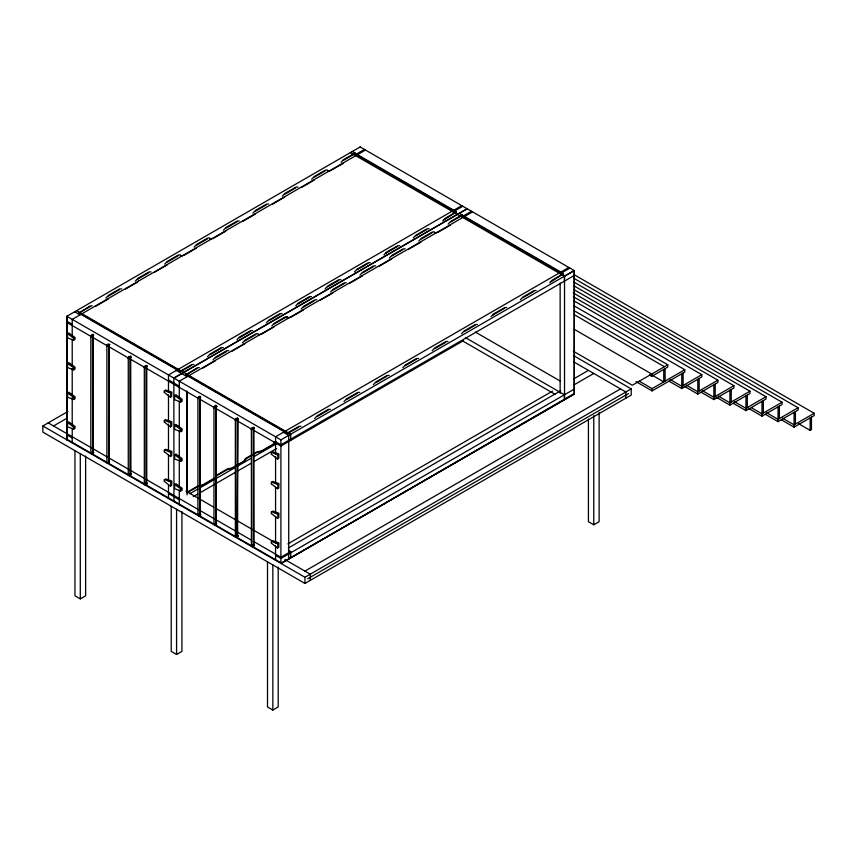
<?xml version="1.0" encoding="UTF-8"?>
<svg xmlns="http://www.w3.org/2000/svg" width="857" height="857" viewBox="0 0 857 857"><rect width="100%" height="100%" fill="white"/><g stroke="black" fill="none" stroke-linecap="round" stroke-linejoin="round"><path stroke-width="1.29" d="M66.814 439.791L66.921 316.329M564.42 399.716L564.42 394.777L465.501 337.669M130.103 357.005L129.985 473.975L131.164 474.649L130.896 474.017L130.81 475.11L129.921 474.007L130.821 473.921M200.334 514.179L199.017 513.879C203.484 516.739 197.431 511.533 200.795 514.864M215.696 523.198C218.374 526.701 213.971 521.142 216.703 523.766L215.9 523.059M170.747 393.009L170.747 397.262M170.747 422.662L170.747 426.915M170.747 452.303L170.747 456.556M170.747 481.945L170.747 486.208M277.829 454.831L277.829 459.084M277.829 484.473L277.829 488.736M277.829 514.125L277.829 518.378M277.829 543.767L277.829 548.03M68.689 332.87L75.073 337.497L74.955 339.618M68.689 362.522L75.073 367.139L74.955 369.26M68.689 392.163L75.073 396.78L74.955 398.912M68.689 421.805L75.073 426.432L74.955 428.554M175.771 394.691L182.145 399.319L182.038 401.44M175.771 424.333L182.145 428.961L182.038 431.082M175.771 453.985L182.145 458.602L182.038 460.734M175.771 483.627L182.145 488.254L182.038 490.375M165.519 389.956L171.807 392.11L171.7 396.587M165.519 419.609L171.807 421.751L171.7 426.24M165.519 449.25L171.807 451.393L171.7 455.881M165.519 478.902L171.807 481.045L171.7 485.523M272.601 451.778L278.889 453.921L278.771 458.409M272.601 481.43L278.889 483.573L278.771 488.051M272.601 511.072L278.889 513.214L278.771 517.703M272.601 540.713L278.889 542.867L278.771 547.344M92.792 335.301C91.86 333.619 93.509 336.812 93.584 334.841C91.635 332.795 93.713 336.308 92.545 335.58L92.663 452.014M109.257 344.889C109.085 343.807 108.85 343.207 108.55 345.896L109.01 345.542M237.775 535.796C236.918 538.678 238.717 534.929 238.096 536.128L237.892 535.743M108.71 344.653L108.593 461.216L109.182 461.559L108.55 462.266L109.182 461.559L109.032 344.932L109.771 344.46M237.689 419.266L235.836 419.384L237.657 419.362L237.657 535.732L237.014 536.439L237.657 535.732L237.068 535.4L237.1 418.923L237.657 419.362L237.014 420.069L238.235 418.634M90.692 336.737L91.731 334.905M106.739 346.003L107.778 344.171M128.132 358.355L129.171 356.523M144.18 367.621L145.219 365.789M197.763 398.559L198.803 396.727M213.811 407.825L214.85 405.993M235.204 420.176L236.243 418.345M251.251 429.443L252.29 427.611M92.963 336.276L92.502 336.63L93.252 335.73M130.692 473.975L130.468 357.219L129.943 358.247L130.403 357.894M146.151 366.271L146.044 482.834L146.74 483.241M146.493 482.941L146.483 366.55C147.275 364.096 145.669 366.175 146.279 366.175M146.065 366.368L146.654 366.71L145.99 367.514L146.74 366.614M199.852 397.123C202.027 397.937 198.867 394.349 199.627 397.402L199.627 513.782L200.249 514.179M200.152 513.868L200.11 397.423L200.217 514.114L199.574 514.832L200.217 514.114M199.66 397.316L200.217 397.744L199.574 398.451L200.334 397.552M216.371 523.445L215.675 523.049L215.782 406.475L216.264 523.381L215.621 524.088L216.264 523.381L216.157 406.679M215.675 406.668L216.264 407.011L215.621 407.718L216.371 406.818M253.126 545.481L254.143 546.07L253.115 544.656L253.233 428.093M253.704 428.629L251.883 428.65L253.704 428.618L253.736 545.052L253.597 428.296L253.061 429.336L253.522 428.971M93.617 335.505L93.37 335.644M90.735 336.49L91.088 335.633M106.782 345.757L107.136 344.9M128.175 358.108L128.529 357.251M144.222 367.374L144.576 366.517M197.806 398.312L198.16 397.455M213.854 407.578L214.207 406.721M235.246 419.93L235.611 419.073M251.294 429.196L251.658 428.339M67.574 333.437L67.564 337.937L73.927 340.24M67.574 363.089L67.564 367.578L73.927 369.892M67.574 392.731L67.564 397.23L73.927 399.533M67.574 422.383L67.564 426.872L73.927 429.186M174.646 395.259L174.635 399.758L180.998 402.062M174.646 424.911L174.635 429.4L180.998 431.714M174.646 454.553L174.635 459.052L180.998 461.355M174.646 484.205L174.635 488.694L180.998 491.007M164.394 390.535L170.511 393.052M164.394 392.474L170.511 397.305M130.51 473.664L129.943 474.628L130.585 473.921L130.585 357.54L130.018 357.112M164.394 420.176L164.255 422.126M164.394 422.126L170.511 426.957M146.054 483.659C148.1 485.523 145.958 480.852 145.99 483.884L146.633 483.177L146.633 366.807L144.812 366.828L147.211 366.078L146.568 366.442M164.394 449.818L170.511 452.346M164.394 451.768L170.511 456.599M164.394 479.47L170.511 481.988M164.394 481.42L170.511 486.24M271.476 452.346L277.582 454.874M271.476 454.296L277.582 459.127M271.476 481.998L277.582 484.516M271.476 483.948L277.582 488.769M253.736 545.052L253.061 545.705C253.683 543.563 254.593 546.498 253.94 545.009M271.476 511.64L277.582 514.168M271.476 513.589L277.582 518.421M271.476 541.292L277.582 543.809M271.476 543.242L277.582 548.062M386.336 252.708L385.811 253.201L397.294 246.58M138.684 280.368L137.538 282.124L125.165 289.28M215.364 478.12L217.11 475.485L227.598 469.432L232.247 468.447L244.513 461.366L246.398 458.581L257.057 452.421L261.696 451.435L273.908 444.397L275.654 441.762M274.754 441.666L273.008 444.29L261.653 450.846L256.961 451.896L253.383 453.921M109.118 344.825L109.685 344.739M108.293 298.943L95.77 306.249M167.083 264.995L154.367 272.344M255.215 214.164L242.756 221.385M284.674 197.11L272.151 204.416M314.069 180.141L301.546 187.437M215.364 360.765L202.852 368.071M244.77 343.796L232.247 351.102M274.101 326.892L261.696 334.08L258.15 334.841M362.35 275.911L349.827 283.206M215.953 475.603L227.309 468.972L232.129 467.89L243.613 461.27L245.498 458.484L251.155 455.206M391.756 258.932L379.233 266.238M421.087 242.038L408.628 249.258M91.956 335.044L90.831 336.919L90.831 453.289L92.32 453.921M92.32 335.248L91.549 336.18L90.96 335.837M108.003 344.3L106.879 346.174L106.879 462.555L108.368 463.187M108.368 344.514L107.596 345.435L107.007 345.103M129.396 356.662L128.271 358.526L128.271 474.907L129 475.496L128.582 474.992M129.761 356.866L129 357.787L128.4 357.455M145.444 365.918L144.319 367.792L144.319 484.173L145.037 484.762L144.629 484.248M145.808 366.132L145.037 367.053L144.447 366.71M199.028 396.866L197.913 398.741L197.913 515.111L198.631 515.7L198.213 515.196M199.392 397.07L198.631 397.991L198.042 397.659M215.075 406.122L213.961 407.996L213.961 524.377L214.679 524.966L214.261 524.452M215.439 406.336L214.679 407.257L214.089 406.914M236.468 418.473L235.354 420.348L235.354 536.728L236.071 537.318L235.664 536.803M236.843 418.687L236.071 419.609L235.482 419.277M237.892 419.073L237.057 535.796L237.593 535.486M252.515 427.739L251.401 429.614L251.401 545.984L252.119 546.584L251.701 546.07M252.879 427.954L252.119 428.875L251.53 428.532M253.736 428.532C251.84 425.051 255.707 429.368 253.126 427.632L253.286 427.9M105.925 298.075L108.368 295.419L119.584 288.959L121.673 288.852M135.32 281.107L137.763 278.45L148.979 271.99L151.068 271.883M164.715 264.127L167.158 261.481L178.374 255.011L180.463 254.904M194.111 247.159L196.553 244.502L207.769 238.042L209.858 237.935M223.506 230.179L225.948 227.534L237.164 221.063L239.264 220.956M252.901 213.211L255.354 210.565L266.559 204.095L268.659 203.987M282.307 196.242L284.749 193.586L295.965 187.126L298.054 187.019M311.702 179.263L314.144 176.617L325.36 170.147L327.449 170.04M341.097 162.294L343.421 159.723L354.819 153.124L456.449 211.808L444.044 219.895M207.544 356.748L209.997 354.102L221.202 347.631L223.302 347.524M212.997 359.897L215.439 357.24L226.655 350.781L228.744 350.674M236.95 339.779L239.392 337.122L250.608 330.663L252.697 330.556M242.392 342.918L244.834 340.272L256.05 333.802L258.139 333.694M266.345 322.8L268.787 320.154L280.003 313.683L282.092 313.576M271.787 325.949L274.229 323.303L285.445 316.833L287.545 316.726M295.74 305.831L298.182 303.174L309.398 296.715L311.487 296.608M301.193 308.981L303.635 306.324L314.84 299.864L316.94 299.757M325.135 288.852L327.578 286.206L338.794 279.736L340.882 279.639M330.588 292.001L333.03 289.355L344.246 282.885L346.335 282.778M354.53 271.883L356.973 269.237L368.189 262.767L370.288 262.66M359.983 275.033L362.425 272.387L373.641 265.916L375.73 265.809M383.936 254.915L386.378 252.258L397.584 245.798L399.683 245.691M389.378 258.064L391.82 255.407L403.036 248.948L405.125 248.841M413.331 237.935L415.774 235.289L426.99 228.819L429.078 228.712M418.773 241.085L421.216 238.439L432.431 231.968L434.531 231.861M442.726 220.967L445.051 218.396L456.449 211.808M448.168 224.116L450.503 221.535L461.902 214.946L563.531 273.619L551.115 281.717M314.626 418.57L317.069 415.913L328.285 409.453L330.373 409.346M344.021 401.601L346.464 398.944L357.68 392.485L359.769 392.377M373.416 384.622L375.859 381.976L387.075 375.505L389.164 375.398M402.811 367.653L405.254 364.996L416.47 358.537L418.57 358.43M432.217 350.674L434.66 348.028L445.876 341.557L447.965 341.45M461.612 333.705L464.055 331.059L475.271 324.589L477.36 324.482M491.007 316.736L493.45 314.08L504.666 307.62L506.755 307.513M520.403 299.757L522.845 297.111L534.061 290.641L536.15 290.534M549.798 282.789L552.133 280.218L563.531 273.619M108.411 296.094L119.423 289.73M137.806 279.114L148.679 272.762M167.201 262.146L178.074 255.793M196.596 245.177L207.469 238.824M226.002 228.198L237.003 221.845M210.04 354.766L221.042 348.403M215.482 357.915L226.494 351.552M239.435 337.787L250.308 331.434M244.877 340.936L255.75 334.584M268.83 320.818L279.703 314.465M274.283 323.967L285.145 317.615L288.263 317.518M298.225 303.849L309.098 297.497M303.678 306.999L314.551 300.646M327.62 286.87L338.633 280.518M333.073 290.02L344.086 283.667M317.111 416.588L328.124 410.224M346.507 399.608L357.38 393.256M375.902 382.64L386.775 376.287M405.307 365.671L416.181 359.319M434.703 348.692L445.715 342.339M130.896 357.24C131.346 354.466 128.689 357.048 131.057 357.123C130.939 357.455 129.289 355.687 130.232 356.919M108.764 461.237L109.417 462.759L109.032 461.312M253.158 544.784L252.504 544.763L253.147 544.72M146.268 482.855L147.147 483.948L146.868 483.187M66.867 439.823L66.867 316.297L360.154 146.965M191.507 365.382L180.409 371.788L78.78 313.116L90.071 305.992L92.277 305.82M78.78 313.116L89.889 306.71M255.536 211.068L266.27 204.877M284.931 194.1L295.665 187.908M314.326 177.131L325.06 170.929M343.721 160.152L354.819 153.746L456.449 212.418M364.429 149.439L356.608 153.949L352.27 151.453M365.5 150.05L72.213 319.382L72.213 336.651M196.414 248.144L183.966 255.332L180.527 256.039M225.809 231.176L213.414 238.321L209.869 239.082M343.4 163.28L330.952 170.468L327.513 171.175M573.483 355.569L631.213 388.896L631.213 395.077L304.942 583.446L42.85 432.132L42.85 425.961L67.853 411.521M53.552 425.961L67.424 417.948M461.773 205.637L168.486 374.97L168.486 392.238M453.074 211.904L462.844 206.258M78.78 312.505L180.409 371.177L191.807 364.6L193.907 364.493M357.155 269.751L367.889 263.549M415.956 235.804L426.69 229.601M467.129 208.722L173.842 378.055L173.95 501.645M173.939 378.119L467.236 208.787M298.59 427.204L287.491 433.61L185.862 374.938L197.142 367.814L199.349 367.642M185.862 374.938L196.96 368.531M362.607 272.89L373.341 266.698M392.003 255.922L402.736 249.719M421.398 238.953L432.132 232.75M450.803 221.974L461.902 215.568L563.531 274.24M471.5 211.261L463.68 215.771L459.352 213.275M472.571 211.872L179.284 381.204L179.284 398.473M303.485 309.966L291.037 317.154L287.598 317.861M332.88 292.998L320.229 300.218M450.471 225.102L438.023 232.29L434.585 232.997M93.145 335.923L91.324 335.955L93.145 335.923L93.145 452.292C93.027 455.281 93.938 451.339 93.584 452.689L93.381 452.303M568.855 267.459L275.568 436.791L275.568 454.06M560.146 273.726L569.926 268.08M185.862 374.327L287.491 432.999L298.889 426.422L300.978 426.315M464.237 331.563L474.971 325.371M504.366 308.402L492.882 315.022L493.407 314.476M523.027 297.625L533.761 291.423M187.169 492.775L198.267 486.358M214.218 478.238L202.863 484.794L200.388 485.373M280.914 439.877L574.201 270.544L574.201 394.07L280.914 563.403L280.914 439.877L66.867 316.297M564.527 399.78L564.527 276.254L574.308 270.608L360.101 146.933M214.004 478.977L202.852 485.416L200.559 485.887M189.718 493.771L197.838 489.079M200.152 487.74L234.925 467.665M237.25 466.326L251.155 458.291M253.479 456.952L276.661 443.572M574.201 275.493L280.914 444.815L275.568 441.73M193.2 496.696L197.838 494.018M200.152 492.689L234.925 472.603M237.25 471.264L251.155 463.241M253.479 461.902L276.661 448.511M463.305 340.754L280.914 446.058L253.308 430.118M74.945 450.664L74.945 595.808L80.29 598.893L85.636 595.808L85.636 455.988M287.877 543.895L552.594 391.06M573.397 379.051L588.427 370.374M288.316 548.009L560.735 390.728M574.126 384.804L593.772 373.459M290.694 557.757L290.694 551.587L280.914 557.232L253.308 541.292M574.201 389.132L280.914 558.464L275.568 555.379M574.308 270.608L574.308 394.134L281.021 563.467L574.308 393.513M304.942 571.094L620.522 388.896M649.413 375.012L651.727 376.341L667.774 367.075L667.774 364.771L632.295 385.254L573.344 351.22M42.85 425.961L304.942 577.275L631.213 388.896M171.218 506.251L171.218 651.395L176.574 654.48L181.92 651.395L181.92 511.575M307.62 578.818L628.545 393.534M639.386 381.258L652.102 388.596L684.786 369.731L684.786 372.034L652.102 390.91L635.915 381.569M669.049 381.215L681.765 388.553L701.829 376.973L701.829 374.67L681.765 386.25L670.206 379.576M683.94 386.068L697.812 394.07L717.877 382.49L717.877 380.187L697.812 391.767L686.253 385.093M701.144 392.249L713.86 399.587L733.913 388.007L733.913 385.693L713.86 397.273L702.301 390.61M716.034 397.091L729.907 405.104L749.961 393.524L749.961 391.21L729.907 402.79L718.348 396.116M733.238 403.283L745.954 410.621L766.008 399.041L766.008 396.727L745.954 408.307L734.395 401.633M748.129 408.125L762.002 416.138L782.055 404.558L782.055 402.244L762.002 413.824L751.6 407.814M267.502 561.838L267.502 706.971L272.847 710.067L278.193 706.971L278.193 567.163M588.427 419.159L588.427 521.688L593.772 524.784L599.129 521.688L599.129 412.506M765.333 414.306L778.049 421.644L798.103 410.064L798.103 407.761L778.049 419.341L766.49 412.667M781.38 419.823L794.096 427.161L814.15 415.581L814.15 413.278L794.096 424.858L782.537 418.184M798.585 423.701L810.144 430.375L811.472 429.603L811.472 417.123M92.781 451.971L93.167 335.826M198.299 485.801L186.633 492.464L186.633 391.113M108.593 344.846L109.182 345.189L107.371 345.21L109.214 345.092M73.927 338.301L67.499 333.577M73.927 367.942L67.499 363.229M73.927 397.594L67.499 392.87M180.998 400.123L174.582 395.398M73.927 427.236L67.499 422.522M180.998 429.764L174.582 425.051M180.998 459.406L174.657 454.81M180.998 489.058L174.582 484.344M91.731 453.578L90.96 453.535L91.956 453.867M107.778 462.844L107.007 462.801L108.003 463.134M129.171 475.196L128.4 475.153L129.761 475.539M145.219 484.462L144.447 484.419L145.808 484.805M198.803 515.4L198.042 515.357L199.392 515.743M214.85 524.666L214.089 524.623L215.439 525.009M236.243 537.018L235.482 536.975L236.843 537.36M252.29 546.284L251.53 546.241L252.879 546.616M130.435 357.283L128.764 357.562L130.585 357.54M200.067 397.487L198.395 397.777L200.217 397.744M170.511 422.694L164.362 420.401M146.483 482.92L145.433 482.941L146.568 482.93M200.152 397.391C201.738 397.819 198.599 395.955 199.863 397.123M253.64 428.264L254.283 427.9L253.768 428.329M237.593 419.009C237.539 415.688 237.003 419.491 237.303 418.741M573.751 274.486L814.15 413.278M573.89 278.311L798.103 407.761M350.374 152.61L564.527 276.254M574.019 282.135L782.055 402.244M574.158 285.959L766.008 396.727M574.286 289.784L749.961 391.21M573.269 292.944L733.913 385.693M573.397 296.768L717.877 380.187M573.537 300.603L701.829 374.67M573.826 305.67L684.786 369.731M574.158 310.716L667.774 364.771M574.233 314.68L664.389 366.721M574.286 329.324L651.727 374.038L651.727 376.341M652.198 375.195L663.757 381.868L663.757 369.399M573.911 361.997L625.867 391.992L625.867 398.162M475.281 332.023L560.403 381.161M462.052 340.615L555.218 394.402M76.637 310.652L290.694 434.231L290.694 440.412M74.688 311.777L80.033 314.873M176.306 370.46L187.105 376.694M283.388 432.271L288.734 435.367L288.734 558.893M66.867 321.236L72.213 324.321M168.486 379.908L179.284 386.143M66.867 322.478L143.933 366.967M146.236 368.296L251.005 428.789M186.012 491.147L213.618 507.087M215.921 508.415L274.583 542.288M288.391 550.258L290.694 551.587M48.196 422.865L143.933 478.142M146.236 479.47L234.904 530.665M237.207 531.993L251.005 539.964M284.888 559.525L310.288 574.19L310.288 580.36M66.867 434.885L72.213 437.97M168.486 493.557L179.284 499.792M66.867 439.202L281.021 562.845M252.129 546.048L252.676 546.38M236.082 536.782L236.628 537.114M214.689 524.43L215.236 524.763M198.642 515.164L199.188 515.496M145.058 484.226L145.604 484.559M129.011 474.96L129.557 475.292M107.618 462.609L108.153 462.941M91.57 453.342L92.106 453.685M810.144 417.895L810.144 430.375M795.425 411.617L795.425 424.086M794.096 412.388L794.096 427.161M779.388 406.1L779.388 418.57M778.049 406.871L778.049 421.644M763.341 400.583L763.341 413.053M762.002 401.355L762.002 416.138M747.293 395.066L747.293 407.536M745.954 395.838L745.954 410.621M731.246 389.549L731.246 402.019M729.907 390.321L729.907 405.104M715.199 384.032L715.199 396.502M713.86 384.804L713.86 399.587M699.151 378.515L699.151 390.996M697.812 379.297L697.812 394.07M683.104 373.009L683.104 385.479M681.765 373.781L681.765 388.553M665.096 368.617L665.096 381.097M652.102 388.596L652.102 390.91M593.772 415.591L593.772 524.784M564.42 276.19L564.42 281.139M560.146 283.024L560.146 393.267M461.902 214.946L461.902 215.568M354.819 153.124L354.819 153.746M304.942 577.275L304.942 583.446M287.491 432.999L287.491 433.61M275.568 456.717L275.568 483.284M275.568 487.269L275.568 512.497M275.568 516.482L275.568 543.049M275.568 545.705L275.568 560.317M272.847 564.924L272.847 710.067M271.326 452.667L271.326 454.306M271.326 482.309L271.326 483.948M271.326 511.961L271.326 513.6M271.326 541.603L271.326 543.242M187.105 391.306L187.105 494.907M180.72 400.358L180.72 401.997M180.72 430L180.72 431.639M180.72 459.652L180.72 461.291M180.72 489.293L180.72 490.932M180.409 371.177L180.409 371.788M179.284 401.13L179.284 427.697M179.284 430.353L179.284 456.92M179.284 459.577L179.284 487.462M179.284 490.118L179.284 504.73M176.574 509.337L176.574 654.48M168.486 394.895L168.486 421.462M168.486 424.119L168.486 450.675M168.486 454.66L168.486 481.227M168.486 485.212L168.486 498.495M164.255 390.846L164.255 392.485M164.255 450.139L164.255 451.778M164.255 479.781L164.255 481.42M80.29 453.749L80.29 598.893M73.648 338.536L73.648 340.175M73.648 368.178L73.648 369.817M73.648 397.83L73.648 399.469M73.648 427.472L73.648 429.111M72.213 339.308L72.213 365.875M72.213 368.531L72.213 395.098M72.213 397.755L72.213 425.64M72.213 428.296L72.213 442.908M215.685 405.34C214.679 406.561 218.524 407.364 215.685 405.34M216.789 406.314L216.189 406.657L216.842 406.282M93.145 452.292L92.502 453.01L92.984 452.046L91.935 452.057L93.167 452.357M215.064 406.764L214.443 407.032L215.064 406.775"/></g></svg>
